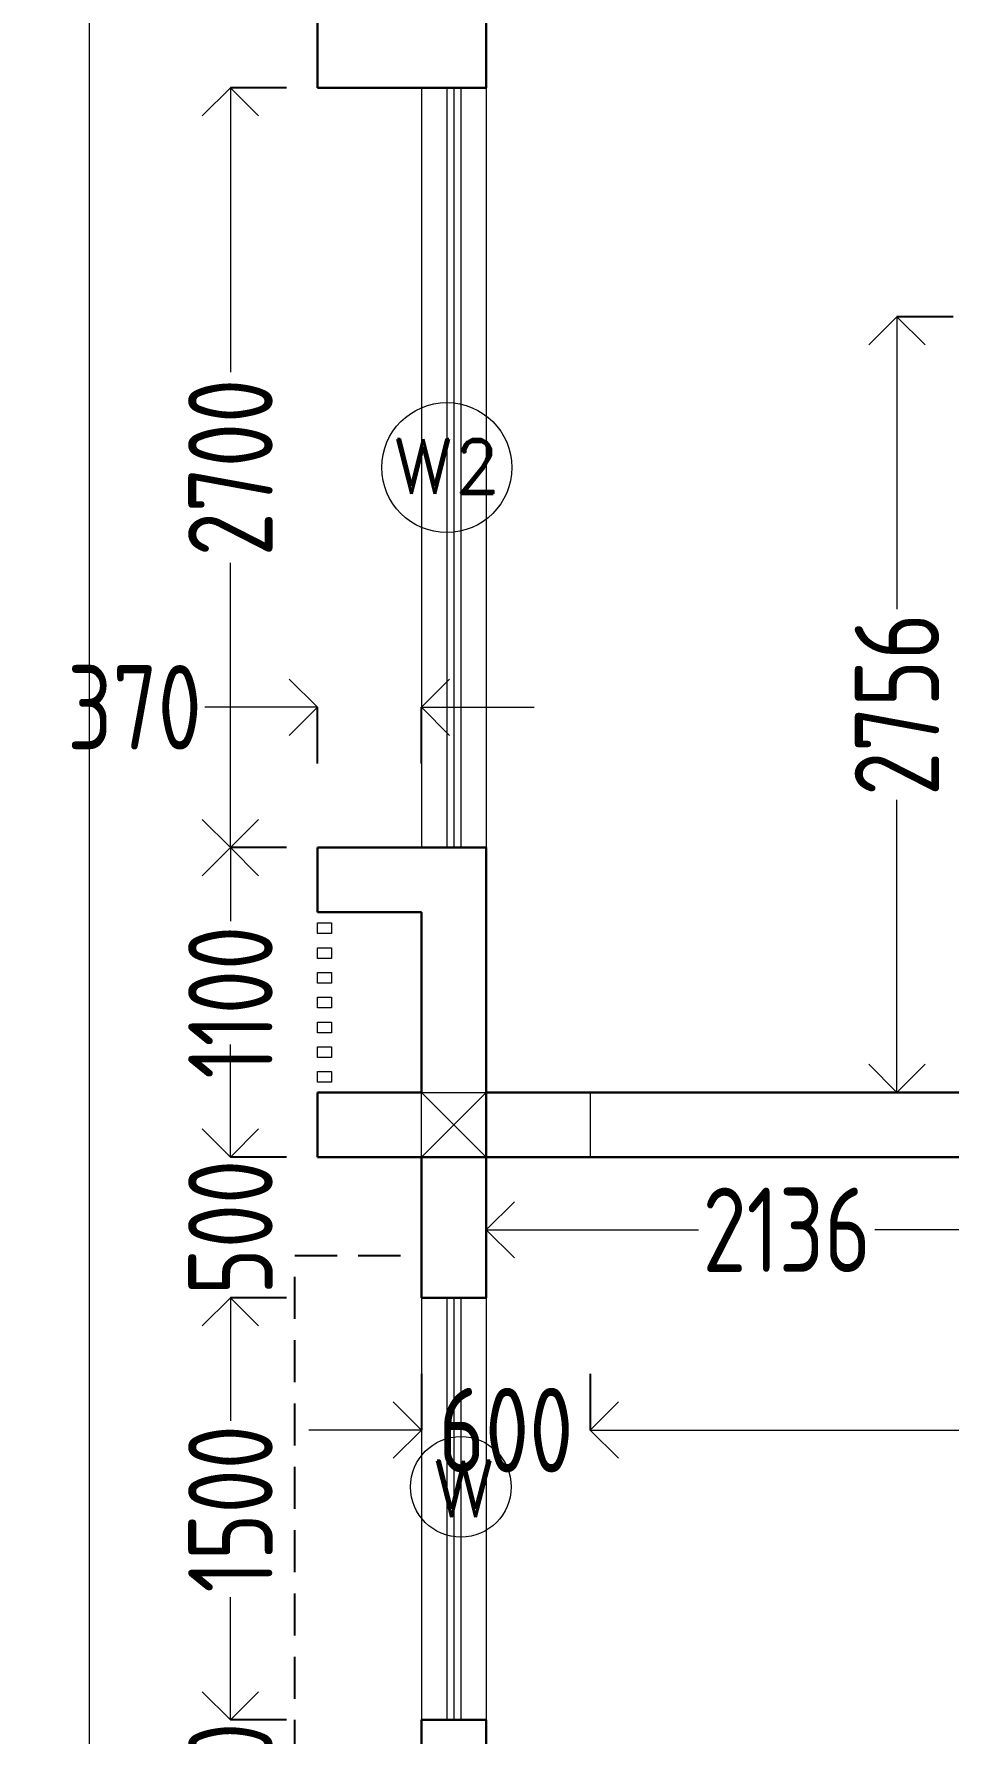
# Model space of a CAD drawing. Header units: inches. Extents: x -605 to 2991212, y -2872845 to 0.
# Drawn here: x 2173762 to 2177014, y -2688131 to -2682090 of the extents above; entities that cross this region are included whole.
import ezdxf

# ---------------------------------------------------------------- set-up
doc = ezdxf.new("R2010")
doc.units = ezdxf.units.IN
doc.header["$LTSCALE"] = 600
doc.header["$MEASUREMENT"] = 0
doc.linetypes.add('DASHED2', pattern=[0.375, 0.25, -0.125])
for name, color, linetype, lineweight in [('DIM', 251, 'Continuous', 0), ('rRCC 2', 40, 'Continuous', 15), ('TEXT', 7, 'Continuous', 0), ('WALLS', 7, 'Continuous', 30)]:
    doc.layers.add(name, color=color, linetype=linetype, lineweight=lineweight)
doc.layers.add('SnT-ROAD', color=25, linetype='Continuous')
doc.layers.add('window', color=7, linetype='Continuous', lineweight=15, true_color=0x735461)
doc.styles.add('DIM', font='geniso.shx', dxfattribs={"width": 0.85})
doc.styles.add('PV_ROMAND', font='romand.shx')
doc.dimstyles.new('ST-100', dxfattribs={"dimscale": 100, "dimtxt": 2.5, "dimasz": 2, "dimexe": 0.18, "dimexo": 0.0625, "dimgap": 0.2, "dimtad": 0, "dimdec": 0, "dimzin": 0, "dimdsep": 46, "dimtxsty": 'DIM', "dimblk": 'OPEN90', "dimcen": 0.09, "dimclrd": 256, "dimclrt": 7, "dimadec": 0, "dimazin": 0, "dimtfac": 1, "dimtdec": 0, "dimtofl": 0, "dimtmove": 0, "dimatfit": 3, "dimldrblk": 'OPEN90', "dimfxl": 1, "dimtolj": 1, "dimtzin": 0, "dimlwd": -1, "dimarcsym": 0})

# ---------------------------------------------------------------- blocks, each defined once
blk = doc.blocks.new('_Open90')
at = {"color": 0, "linetype": 'ByBlock', "lineweight": -2}
for p, q in [((-0.5, 0.5), (0, 0)), ((0, 0), (-1, 0)), ((0, 0), (-0.5, -0.5))]:
    blk.add_line(p, q, dxfattribs=at)
blk = doc.blocks.new('*D1699')
at = {"layer": 'Defpoints', "color": 0}
for p in [(2175069.2, -2681381), (2174460.2, -2682281), (2175069.2, -2682281)]:
    blk.add_point(p, dxfattribs=at)
at = {"layer": 'DIM'}
for p, q in [((2174460.2, -2681181), (2174460.2, -2680981)), ((2174460.2, -2682481), (2174460.2, -2682681))]:
    blk.add_line(p, q, dxfattribs=at)
at = {"layer": 'DIM', "color": 0, "lineweight": -2}
for p, q in [((2174660.2, -2681381), (2174460.2, -2681381)), ((2174660.2, -2682281), (2174460.2, -2682281))]:
    blk.add_line(p, q, dxfattribs=at)
at = {"layer": 'DIM', "xscale": 200, "yscale": 200, "zscale": 200}
for p, rotation in [((2174460.2, -2681381), 270), ((2174460.2, -2682281), 90)]:
    blk.add_blockref('_Open90', p, dxfattribs=dict(at, rotation=rotation))
at = {"layer": 'DIM', "color": 7, "insert": (2174460.2, -2681831), "char_height": 300, "attachment_point": 5, "rotation": 90, "style": 'DIM'}
blk.add_mtext('\\A1;900', dxfattribs=at)
blk = doc.blocks.new('*D1700')
at = {"layer": 'Defpoints', "color": 0}
for p in [(2175069.2, -2682281), (2174460.2, -2684981), (2175139.2, -2684981)]:
    blk.add_point(p, dxfattribs=at)
at = {"layer": 'DIM', "color": 0, "lineweight": -2}
for p, q in [((2174660.2, -2682281), (2174460.2, -2682281)), ((2174660.2, -2684981), (2174460.2, -2684981))]:
    blk.add_line(p, q, dxfattribs=at)
at = {"layer": 'DIM'}
for p, q in [((2174460.2, -2682481), (2174460.2, -2683292.1)), ((2174460.2, -2684781), (2174460.2, -2683969.8))]:
    blk.add_line(p, q, dxfattribs=at)
at = {"layer": 'DIM', "xscale": 200, "yscale": 200, "zscale": 200}
for p, rotation in [((2174460.2, -2682281), 90), ((2174460.2, -2684981), 270)]:
    blk.add_blockref('_Open90', p, dxfattribs=dict(at, rotation=rotation))
at = {"layer": 'DIM', "color": 7, "insert": (2174460.2, -2683631), "char_height": 300, "attachment_point": 5, "rotation": 90, "style": 'DIM'}
blk.add_mtext('\\A1;2700', dxfattribs=at)
blk = doc.blocks.new('*D1701')
at = {"layer": 'Defpoints', "color": 0}
for p in [(2175139.2, -2684981), (2174460.2, -2686081), (2174954.2, -2686081)]:
    blk.add_point(p, dxfattribs=at)
at = {"layer": 'DIM', "color": 0, "lineweight": -2}
for p, q in [((2174660.2, -2684981), (2174460.2, -2684981)), ((2174660.2, -2686081), (2174460.2, -2686081))]:
    blk.add_line(p, q, dxfattribs=at)
at = {"layer": 'DIM'}
for p, q in [((2174460.2, -2685181), (2174460.2, -2685243.1)), ((2174460.2, -2685881), (2174460.2, -2685818.8))]:
    blk.add_line(p, q, dxfattribs=at)
at = {"layer": 'DIM', "xscale": 200, "yscale": 200, "zscale": 200}
for p, rotation in [((2174460.2, -2684981), 90), ((2174460.2, -2686081), 270)]:
    blk.add_blockref('_Open90', p, dxfattribs=dict(at, rotation=rotation))
at = {"layer": 'DIM', "color": 7, "insert": (2174460.2, -2685531), "char_height": 300, "attachment_point": 5, "rotation": 90, "style": 'DIM'}
blk.add_mtext('\\A1;1100', dxfattribs=at)
blk = doc.blocks.new('*D1702')
at = {"layer": 'Defpoints', "color": 0}
for p in [(2174954.2, -2686081), (2174460.2, -2686581), (2175139.2, -2686581)]:
    blk.add_point(p, dxfattribs=at)
at = {"layer": 'DIM'}
for p, q in [((2174460.2, -2685881), (2174460.2, -2685681)), ((2174460.2, -2686781), (2174460.2, -2686981))]:
    blk.add_line(p, q, dxfattribs=at)
at = {"layer": 'DIM', "color": 0, "lineweight": -2}
for p, q in [((2174660.2, -2686081), (2174460.2, -2686081)), ((2174660.2, -2686581), (2174460.2, -2686581))]:
    blk.add_line(p, q, dxfattribs=at)
at = {"layer": 'DIM', "xscale": 200, "yscale": 200, "zscale": 200}
for p, rotation in [((2174460.2, -2686081), 270), ((2174460.2, -2686581), 90)]:
    blk.add_blockref('_Open90', p, dxfattribs=dict(at, rotation=rotation))
at = {"layer": 'DIM', "color": 7, "insert": (2174460.2, -2686331), "char_height": 300, "attachment_point": 5, "rotation": 90, "style": 'DIM'}
blk.add_mtext('\\A1;500', dxfattribs=at)
blk = doc.blocks.new('*D1703')
at = {"layer": 'Defpoints', "color": 0}
for p in [(2175139.2, -2686581), (2174460.2, -2688081), (2175139.2, -2688081)]:
    blk.add_point(p, dxfattribs=at)
at = {"layer": 'DIM', "color": 0, "lineweight": -2}
for p, q in [((2174660.2, -2686581), (2174460.2, -2686581)), ((2174660.2, -2688081), (2174460.2, -2688081))]:
    blk.add_line(p, q, dxfattribs=at)
at = {"layer": 'DIM'}
for p, q in [((2174460.2, -2686781), (2174460.2, -2687017.6)), ((2174460.2, -2687881), (2174460.2, -2687644.3))]:
    blk.add_line(p, q, dxfattribs=at)
at = {"layer": 'DIM', "xscale": 200, "yscale": 200, "zscale": 200}
for p, rotation in [((2174460.2, -2686581), 90), ((2174460.2, -2688081), 270)]:
    blk.add_blockref('_Open90', p, dxfattribs=dict(at, rotation=rotation))
at = {"layer": 'DIM', "color": 7, "insert": (2174460.2, -2687331), "char_height": 300, "attachment_point": 5, "rotation": 90, "style": 'DIM'}
blk.add_mtext('\\A1;1500', dxfattribs=at)
blk = doc.blocks.new('*D1704')
at = {"layer": 'Defpoints', "color": 0}
for p in [(2175139.2, -2688081), (2174460.2, -2688581), (2175139.2, -2688581)]:
    blk.add_point(p, dxfattribs=at)
at = {"layer": 'DIM'}
for p, q in [((2174460.2, -2687881), (2174460.2, -2687681)), ((2174460.2, -2688781), (2174460.2, -2688981))]:
    blk.add_line(p, q, dxfattribs=at)
at = {"layer": 'DIM', "color": 0, "lineweight": -2}
for p, q in [((2174660.2, -2688081), (2174460.2, -2688081)), ((2174660.2, -2688581), (2174460.2, -2688581))]:
    blk.add_line(p, q, dxfattribs=at)
at = {"layer": 'DIM', "xscale": 200, "yscale": 200, "zscale": 200}
for p, rotation in [((2174460.2, -2688081), 270), ((2174460.2, -2688581), 90)]:
    blk.add_blockref('_Open90', p, dxfattribs=dict(at, rotation=rotation))
at = {"layer": 'DIM', "color": 7, "insert": (2174460.2, -2688331), "char_height": 300, "attachment_point": 5, "rotation": 90, "style": 'DIM'}
blk.add_mtext('\\A1;500', dxfattribs=at)
blk = doc.blocks.new('*D1721')
at = {"layer": 'Defpoints', "color": 0}
for p in [(2173959.3, -2628655.5), (2174989.2, -2628655.5), (2174989.2, -2716075.5)]:
    blk.add_point(p, dxfattribs=at)
at = {"layer": 'DIM', "color": 0, "lineweight": -2}
for p, q in [((2174159.3, -2628655.5), (2173959.3, -2628655.5)), ((2174159.3, -2716075.5), (2173959.3, -2716075.5))]:
    blk.add_line(p, q, dxfattribs=at)
at = {"layer": 'DIM'}
for p, q in [((2173959.3, -2628855.5), (2173959.3, -2671924.6)), ((2173959.3, -2715875.5), (2173959.3, -2672806.3))]:
    blk.add_line(p, q, dxfattribs=at)
at = {"layer": 'DIM', "xscale": 200, "yscale": 200, "zscale": 200}
for p, rotation in [((2173959.3, -2628655.5), 90), ((2173959.3, -2716075.5), 270)]:
    blk.add_blockref('_Open90', p, dxfattribs=dict(at, rotation=rotation))
at = {"layer": 'DIM', "color": 7, "insert": (2173959.3, -2672365.5), "char_height": 300, "attachment_point": 5, "rotation": 90, "style": 'DIM'}
blk.add_mtext('\\A1;87420', dxfattribs=at)
blk = doc.blocks.new('sdfvgfdd')
at = {"layer": 'TEXT'}
blk.add_circle((2432365.2, -2352024.6), 178.8, dxfattribs=at)
at = {"layer": 'TEXT', "insert": (2432263.3, -2351931.7), "char_height": 200, "attachment_point": 1, "style": 'PV_ROMAND'}
blk.add_mtext('W', dxfattribs=at)
blk = doc.blocks.new('W2')
at = {"layer": 'TEXT'}
blk.add_circle((2459470.1, -2350999.3), 230.9, dxfattribs=at)
at = {"layer": 'TEXT', "insert": (2459278.3, -2350898.4), "char_height": 193.71, "attachment_point": 1, "style": 'PV_ROMAND'}
blk.add_mtext('W2', dxfattribs=at)
blk = doc.blocks.new('*D1747')
at = {"layer": 'Defpoints', "color": 0}
for p in [(2175739.2, -2686081), (2181739.2, -2686081), (2175739.2, -2687051.1)]:
    blk.add_point(p, dxfattribs=at)
at = {"layer": 'DIM', "color": 0, "lineweight": -2}
for p, q in [((2175739.2, -2686851.1), (2175739.2, -2687051.1)), ((2181739.2, -2686851.1), (2181739.2, -2687051.1))]:
    blk.add_line(p, q, dxfattribs=at)
at = {"layer": 'DIM'}
for p, q in [((2175939.2, -2687051.1), (2178400.3, -2687051.1)), ((2181539.2, -2687051.1), (2179078, -2687051.1))]:
    blk.add_line(p, q, dxfattribs=at)
at = {"layer": 'DIM', "xscale": 200, "yscale": 200, "zscale": 200, "rotation": 180}
blk.add_blockref('_Open90', (2175739.2, -2687051.1), dxfattribs=at)
at = {"layer": 'DIM', "xscale": 200, "yscale": 200, "zscale": 200}
blk.add_blockref('_Open90', (2181739.2, -2687051.1), dxfattribs=at)
at = {"layer": 'DIM', "color": 7, "insert": (2178739.2, -2687051.1), "char_height": 300, "attachment_point": 5, "style": 'DIM'}
blk.add_mtext('\\A1;6000', dxfattribs=at)
blk = doc.blocks.new('*D1749')
at = {"layer": 'Defpoints', "color": 0}
for p in [(2175139.2, -2686081), (2175739.2, -2686081), (2175739.2, -2687051.1)]:
    blk.add_point(p, dxfattribs=at)
at = {"layer": 'DIM', "color": 0, "lineweight": -2}
for p, q in [((2175139.2, -2686851.1), (2175139.2, -2687051.1)), ((2175739.2, -2686851.1), (2175739.2, -2687051.1))]:
    blk.add_line(p, q, dxfattribs=at)
at = {"layer": 'DIM'}
for p, q in [((2174939.2, -2687051.1), (2174739.2, -2687051.1)), ((2175939.2, -2687051.1), (2176139.2, -2687051.1))]:
    blk.add_line(p, q, dxfattribs=at)
at = {"layer": 'DIM', "xscale": 200, "yscale": 200, "zscale": 200}
blk.add_blockref('_Open90', (2175139.2, -2687051.1), dxfattribs=at)
at = {"layer": 'DIM', "xscale": 200, "yscale": 200, "zscale": 200, "rotation": 180}
blk.add_blockref('_Open90', (2175739.2, -2687051.1), dxfattribs=at)
at = {"layer": 'DIM', "color": 7, "insert": (2175439.2, -2687051.1), "char_height": 300, "attachment_point": 5, "style": 'DIM'}
blk.add_mtext('\\A1;600', dxfattribs=at)
blk = doc.blocks.new('*D1750')
at = {"layer": 'Defpoints', "color": 0}
for p in [(2174769.2, -2684482.7), (2174769.2, -2686081), (2175139.2, -2686081)]:
    blk.add_point(p, dxfattribs=at)
at = {"layer": 'DIM'}
for p, q in [((2174569.2, -2684482.7), (2174369.2, -2684482.7)), ((2175339.2, -2684482.7), (2175539.2, -2684482.7))]:
    blk.add_line(p, q, dxfattribs=at)
at = {"layer": 'DIM', "color": 0, "lineweight": -2}
for p, q in [((2174769.2, -2684682.7), (2174769.2, -2684482.7)), ((2175139.2, -2684682.7), (2175139.2, -2684482.7))]:
    blk.add_line(p, q, dxfattribs=at)
at = {"layer": 'DIM', "xscale": 200, "yscale": 200, "zscale": 200}
blk.add_blockref('_Open90', (2174769.2, -2684482.7), dxfattribs=at)
at = {"layer": 'DIM', "xscale": 200, "yscale": 200, "zscale": 200, "rotation": 180}
blk.add_blockref('_Open90', (2175139.2, -2684482.7), dxfattribs=at)
at = {"layer": 'DIM', "color": 7, "insert": (2174119.6, -2684482.7), "char_height": 300, "attachment_point": 5, "style": 'DIM'}
blk.add_mtext('\\A1;370', dxfattribs=at)
blk = doc.blocks.new('*D1751')
at = {"layer": 'Defpoints', "color": 0}
for p in [(2177139.2, -2683094.8), (2176828.7, -2685851), (2177139.2, -2685851)]:
    blk.add_point(p, dxfattribs=at)
at = {"layer": 'DIM', "color": 0, "lineweight": -2}
for p, q in [((2177028.7, -2683094.8), (2176828.7, -2683094.8)), ((2177028.7, -2685851), (2176828.7, -2685851))]:
    blk.add_line(p, q, dxfattribs=at)
at = {"layer": 'DIM'}
for p, q in [((2176828.7, -2683294.8), (2176828.7, -2684134)), ((2176828.7, -2685651), (2176828.7, -2684811.7))]:
    blk.add_line(p, q, dxfattribs=at)
at = {"layer": 'DIM', "xscale": 200, "yscale": 200, "zscale": 200}
for p, rotation in [((2176828.7, -2683094.8), 90), ((2176828.7, -2685851), 270)]:
    blk.add_blockref('_Open90', p, dxfattribs=dict(at, rotation=rotation))
at = {"layer": 'DIM', "color": 7, "insert": (2176828.7, -2684472.9), "char_height": 300, "attachment_point": 5, "rotation": 90, "style": 'DIM'}
blk.add_mtext('\\A1;2756', dxfattribs=at)
blk = doc.blocks.new('*D1792')
at = {"layer": 'Defpoints', "color": 0}
for p in [(2175369.2, -2686081), (2177504.8, -2686081), (2177504.8, -2686339.5)]:
    blk.add_point(p, dxfattribs=at)
at = {"layer": 'DIM', "color": 0, "linetype": 'ByBlock', "lineweight": -2}
for p, q in [((2175369.2, -2686081), (2175369.2, -2686339.5)), ((2177504.8, -2686081), (2177504.8, -2686339.5))]:
    blk.add_line(p, q, dxfattribs=at)
at = {"layer": 'DIM', "linetype": 'ByBlock'}
for p, q in [((2175569.2, -2686339.5), (2176123.6, -2686339.5)), ((2177304.8, -2686339.5), (2176750.3, -2686339.5))]:
    blk.add_line(p, q, dxfattribs=at)
at = {"layer": 'DIM', "xscale": 200, "yscale": 200, "zscale": 200, "rotation": 180}
blk.add_blockref('_Open90', (2175369.2, -2686339.5), dxfattribs=at)
at = {"layer": 'DIM', "xscale": 200, "yscale": 200, "zscale": 200}
blk.add_blockref('_Open90', (2177504.8, -2686339.5), dxfattribs=at)
at = {"layer": 'DIM', "color": 7, "insert": (2176437, -2686339.5), "char_height": 300, "attachment_point": 5, "style": 'DIM'}
blk.add_mtext('\\A1;2136', dxfattribs=at)

msp = doc.modelspace()

# ---------------------------------------------------------------- linework, layer by layer
at = {"color": 7, "linetype": 'DASHED2'}
for p, q in [((2174689.2, -2688231.2), (2174689.2, -2686431)), ((2174689.2, -2686431), (2175139.2, -2686431))]:
    msp.add_line(p, q, dxfattribs=at)
at = {"layer": 'rRCC 2', "color": 6}
for p, q in [((2175139.2, -2685851), (2175369.2, -2686081)), ((2175139.2, -2686081), (2175369.2, -2685851))]:
    msp.add_line(p, q, dxfattribs=at)
for points in [[(2175139.2, -2686081), (2175139.2, -2685851), (2175739.2, -2685851), (2175739.2, -2686081)], [(2175139.2, -2685851), (2175369.2, -2685851), (2175369.2, -2686081), (2175139.2, -2686081)]]:
    msp.add_lwpolyline(points, close=True, dxfattribs=at)
at = {"layer": 'WALLS', "linetype": 'ByBlock'}
for p, q in [((2174769.2, -2681381), (2174769.2, -2682281)), ((2175369.2, -2681381), (2175369.2, -2682281)), ((2174769.2, -2682281), (2175369.2, -2682281)), ((2174769.2, -2685211), (2174769.2, -2684981)), ((2174769.2, -2684981), (2175139.2, -2684981)), ((2175139.2, -2684981), (2175369.2, -2684981)), ((2175369.2, -2684981), (2175369.2, -2686581)), ((2174769.2, -2685211), (2175139.2, -2685211)), ((2175139.2, -2685211), (2175139.2, -2685851)), ((2175139.2, -2685851), (2174769.2, -2685851)), ((2174769.2, -2686081), (2174769.2, -2685851)), ((2175369.2, -2685851), (2177139.2, -2685851)), ((2175139.2, -2686081), (2174769.2, -2686081)), ((2175139.2, -2686081), (2175139.2, -2686581)), ((2175139.2, -2686081), (2182339.2, -2686081)), ((2175369.2, -2686581), (2175139.2, -2686581)), ((2175139.2, -2688081), (2175139.2, -2688581)), ((2175369.2, -2688081), (2175139.2, -2688081)), ((2175369.2, -2688081), (2175369.2, -2694411))]:
    msp.add_line(p, q, dxfattribs=at)
at = {"layer": 'window', "color": 146, "linetype": 'ByBlock', "true_color": 0x105689}
for p, q in [((2175139.2, -2682281), (2175139.2, -2684981)), ((2175229.2, -2682281), (2175229.2, -2684981)), ((2175254.2, -2682281), (2175254.2, -2684981)), ((2175279.2, -2682281), (2175279.2, -2684981)), ((2175369.2, -2682281), (2175369.2, -2684981)), ((2175139.2, -2686581), (2175139.2, -2688081)), ((2175229.2, -2686581), (2175229.2, -2688081)), ((2175254.2, -2686581), (2175254.2, -2688081)), ((2175279.2, -2686581), (2175279.2, -2688081)), ((2175369.2, -2686581), (2175369.2, -2688081))]:
    msp.add_line(p, q, dxfattribs=at)
at = {"layer": 'window'}
for points in [[(2174769.2, -2685287), (2174769.2, -2685249), (2174819.2, -2685249), (2174819.2, -2685287)], [(2174769.2, -2685375), (2174769.2, -2685337), (2174819.2, -2685337), (2174819.2, -2685375)], [(2174769.2, -2685463), (2174769.2, -2685425), (2174819.2, -2685425), (2174819.2, -2685463)], [(2174769.2, -2685551), (2174769.2, -2685513), (2174819.2, -2685513), (2174819.2, -2685551)], [(2174769.2, -2685639), (2174769.2, -2685601), (2174819.2, -2685601), (2174819.2, -2685639)], [(2174769.2, -2685727), (2174769.2, -2685689), (2174819.2, -2685689), (2174819.2, -2685727)], [(2174769.2, -2685815), (2174769.2, -2685777), (2174819.2, -2685777), (2174819.2, -2685815)]]:
    msp.add_lwpolyline(points, close=True, dxfattribs=at)

# ---------------------------------------------------------------- block references
at = {"layer": 'SnT-ROAD', "color": 4, "linetype": 'ByBlock'}
for name, p in [('W2', (-284240.9, -332631.6)), ('sdfvgfdd', (-257086, -335228.2))]:
    msp.add_blockref(name, p, dxfattribs=at)

# ---------------------------------------------------------------- dimensions: what is measured, and where the dimension line sits
at = {"layer": 'DIM'}
for base, p1, p2, override, picture, middle in [((2173959.3, -2628655.5), (2174989.2, -2716075.5), (2174989.2, -2628655.5), {"dimtxt": 3, "dimexe": 0, "dimexo": 0, "dimtmove": 1, "dimfxl": 2, "dimfxlon": 1, "dimtfillclr": 256, "dimarcsym": 1}, '*D1721', (2173959.3, -2672365.5)), ((2174460.2, -2682281), (2175069.2, -2681381), (2175069.2, -2682281), {"dimtxt": 3, "dimexe": 0, "dimexo": 0, "dimtmove": 1, "dimfxl": 2, "dimfxlon": 1, "dimtfillclr": 256, "dimarcsym": 1}, '*D1699', (2174460.2, -2681831)), ((2174460.2, -2684981), (2175069.2, -2682281), (2175139.2, -2684981), {"dimtxt": 3, "dimexe": 0, "dimexo": 0, "dimtmove": 1, "dimfxl": 2, "dimfxlon": 1, "dimtfillclr": 256, "dimarcsym": 1}, '*D1700', (2174460.2, -2683631)), ((2176828.7, -2685851), (2177139.2, -2683094.8), (2177139.2, -2685851), {"dimtxt": 3, "dimexe": 0, "dimexo": 0, "dimfxl": 2, "dimfxlon": 1, "dimtfillclr": 256, "dimarcsym": 1}, '*D1751', (2176828.7, -2684472.9)), ((2174460.2, -2686081), (2175139.2, -2684981), (2174954.2, -2686081), {"dimtxt": 3, "dimexe": 0, "dimexo": 0, "dimtmove": 1, "dimfxl": 2, "dimfxlon": 1, "dimtfillclr": 256, "dimarcsym": 1}, '*D1701', (2174460.2, -2685531)), ((2174460.2, -2686581), (2174954.2, -2686081), (2175139.2, -2686581), {"dimtxt": 3, "dimexe": 0, "dimexo": 0, "dimtmove": 1, "dimfxl": 2, "dimfxlon": 1, "dimtfillclr": 256, "dimarcsym": 1}, '*D1702', (2174460.2, -2686331)), ((2174460.2, -2688081), (2175139.2, -2686581), (2175139.2, -2688081), {"dimtxt": 3, "dimexe": 0, "dimexo": 0, "dimtmove": 1, "dimfxl": 2, "dimfxlon": 1, "dimtfillclr": 256, "dimarcsym": 1}, '*D1703', (2174460.2, -2687331)), ((2174460.2, -2688581), (2175139.2, -2688081), (2175139.2, -2688581), {"dimtxt": 3, "dimexe": 0, "dimexo": 0, "dimtmove": 1, "dimfxl": 2, "dimfxlon": 1, "dimtfillclr": 256, "dimarcsym": 1}, '*D1704', (2174460.2, -2688331))]:
    dim = msp.add_linear_dim(base=base, p1=p1, p2=p2, angle=90, dimstyle='ST-100', override=override, dxfattribs=at)
    dim.commit()
    dim.dimension.update_dxf_attribs({"geometry": picture, "text_midpoint": middle})
for base, p1, p2, picture, middle in [((2174769.2, -2684482.7), (2175139.2, -2686081), (2174769.2, -2686081), '*D1750', (2174119.6, -2684482.7)), ((2175739.2, -2687051.1), (2175139.2, -2686081), (2175739.2, -2686081), '*D1749', (2175439.2, -2687051.1)), ((2175739.2, -2687051.1), (2181739.2, -2686081), (2175739.2, -2686081), '*D1747', (2178739.2, -2687051.1))]:
    dim = msp.add_linear_dim(base=base, p1=p1, p2=p2, dimstyle='ST-100', override={"dimtxt": 3, "dimexe": 0, "dimexo": 0, "dimfxl": 2, "dimfxlon": 1, "dimtfillclr": 256, "dimarcsym": 1}, dxfattribs=at)
    dim.commit()
    dim.dimension.update_dxf_attribs({"geometry": picture, "text_midpoint": middle})
at = {"layer": 'DIM', "linetype": 'ByBlock'}
dim = msp.add_linear_dim(base=(2177504.8, -2686339.5), p1=(2175369.2, -2686081), p2=(2177504.8, -2686081), dimstyle='ST-100', override={"dimtxt": 3, "dimexe": 0, "dimexo": 0, "dimfxl": 3, "dimfxlon": 1, "dimtfillclr": 256, "dimarcsym": 1}, dxfattribs=at)
dim.commit()
dim.dimension.update_dxf_attribs({"geometry": '*D1792', "text_midpoint": (2176437, -2686339.5)})

doc.saveas('drawing.dxf')
